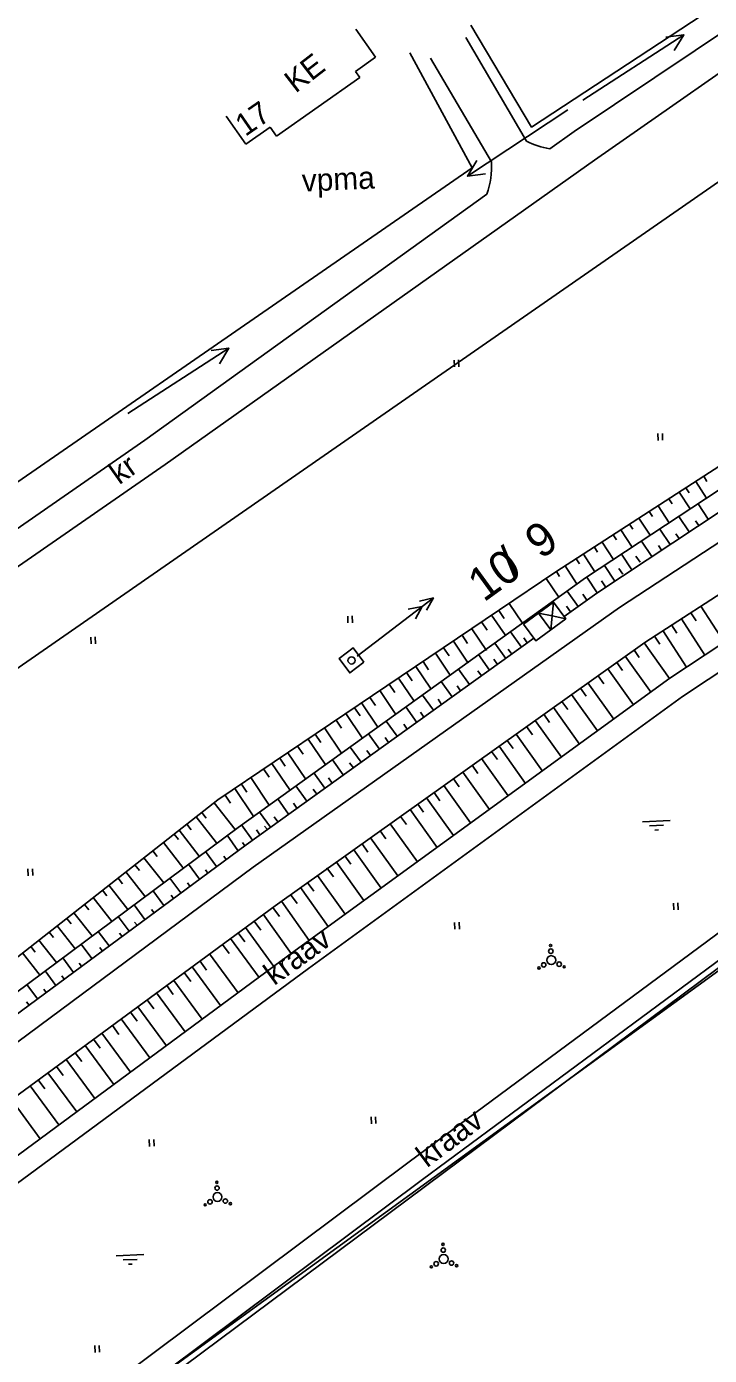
# Model space of a CAD drawing. Extents: x 642737 to 644437, y 6457038 to 6458257.
# Drawn here: x 643431.2 to 643492.5, y 6457549.6 to 6457669 of the extents above; entities that cross this region are included whole.
import ezdxf

# ---------------------------------------------------------------- set-up
doc = ezdxf.new("R2010")
doc.units = 0
for name, color, linetype in [('KRUNDIPIIR', 7, 'Continuous'), ('Level 1', 7, 'Continuous'), ('Level 10', 7, 'Continuous'), ('Level 12', 7, 'Continuous'), ('Level 26', 7, 'Continuous'), ('Level 28', 7, 'Continuous'), ('Level 3', 7, 'Continuous'), ('Level 30', 7, 'Continuous'), ('Level 34', 7, 'Continuous'), ('Level 37', 7, 'Continuous'), ('Level 40', 7, 'Continuous'), ('Level 41', 7, 'Continuous'), ('Level 42', 7, 'Continuous'), ('Level 43', 7, 'Continuous'), ('Level 46', 7, 'Continuous'), ('Level 57', 7, 'Continuous'), ('Level 63', 7, 'Continuous'), ('Level 8', 7, 'Continuous')]:
    doc.layers.add(name, color=color, linetype=linetype)

# ---------------------------------------------------------------- blocks, each defined once
blk = doc.blocks.new('VHEIN_')
at = {"layer": 'Level 41'}
for p, q in [((0, 620.11), (0, 0)), ((405.61, 608.83), (405.61, 0))]:
    blk.add_line(p, q, dxfattribs=at)
blk = doc.blocks.new('BV')
at = {"layer": 'Level 10'}
for centre, radius in [((0, 1309.76), 100), ((0, 0), 400), ((0, 800), 200), ((-1134.285, -654.88), 100), ((-692.82, -400), 200), ((692.82, -400), 200), ((1134.285, -654.88), 100)]:
    blk.add_circle(centre, radius, dxfattribs=at)
blk = doc.blocks.new('SOO')
at = {"layer": 'Level 63'}
for p, q in [((-2500, 800), (2500, 800)), ((-1250, 0), (1250, 0)), ((-312.5, -800), (312.5, -800))]:
    blk.add_line(p, q, dxfattribs=at)
blk = doc.blocks.new('WKNOOL')
at = {"layer": 'KRUNDIPIIR'}
for p, q in [((200, 0), (2900, 0)), ((2491.6, 0), (2131.89, -162.23)), ((2491.6, 0), (2137.07, 174.58)), ((2900, 0), (2525.57, -157.05)), ((2900, 0), (2530.75, 164.21))]:
    blk.add_line(p, q, dxfattribs=at)
blk = doc.blocks.new('PBK')
at = {"layer": 'Level 8'}
blk.add_lwpolyline([(-248.81, 249.45), (-248.81, -251.73), (250.54, -251.73), (250.53, 249.45)], close=True, dxfattribs=at)
blk.add_circle((0, 0), 100, dxfattribs=at)
blk = doc.blocks.new('WMNOOL')
at = {"layer": 'Level 34'}
blk.add_line((199.99, 0), (2900, 0), dxfattribs=at)
blk.add_lwpolyline([(2535.93, 176.13), (2900, 0), (2530.75, -176.23)], dxfattribs=at)

msp = doc.modelspace()

# ---------------------------------------------------------------- linework, layer by layer
at = {"layer": 'Level 1'}
for p, q in [((643460.75, 6457668.74), (643462.52, 6457666.22)), ((643462.52, 6457666.22), (643460.73, 6457664.95)), ((643453.64, 6457659.14), (643461.11, 6457664.41)), ((643460.73, 6457664.95), (643461.11, 6457664.41)), ((643449.11, 6457660.92), (643450.88, 6457658.41)), ((643450.88, 6457658.41), (643453.07, 6457659.95)), ((643453.07, 6457659.95), (643453.64, 6457659.14))]:
    msp.add_line(p, q, dxfattribs=at)
at = {"layer": 'Level 28'}
for points in [[(643471.07, 6457669.1), (643476.53, 6457659.94), (643518.59, 6457687.59), (643510.37, 6457704.73)], [(643465.61, 6457666.6), (643471.2, 6457656.29), (643414.87, 6457617.37), (643410.99, 6457618.37), (643395.46, 6457647.2)]]:
    msp.add_lwpolyline(points, dxfattribs=at)
at = {"layer": 'Level 3'}
for points in [[(643478.39, 6457616.03), (643478.5, 6457617.27), (643477.16, 6457616.28)], [(643478.39, 6457616.03), (643477.16, 6457616.28), (643478.27, 6457614.79)], [(643478.39, 6457616.03), (643479.61, 6457615.78), (643478.5, 6457617.27)], [(643478.39, 6457616.03), (643478.27, 6457614.79), (643479.61, 6457615.78)]]:
    msp.add_lwpolyline(points, close=True, dxfattribs=at)
at = {"layer": 'Level 30'}
for p, q in [((643470.62, 6457668), (643476.08, 6457658.68)), ((643467.47, 6457666.15), (643472.94, 6457656.83))]:
    msp.add_line(p, q, dxfattribs=at)
for points in [[(643708.35, 6457776.43), (643692.32, 6457769.16), (643650.63, 6457749.88), (643637.9, 6457743.51), (643609.48, 6457730.22), (643596.2, 6457724.36), (643572.07, 6457712.44), (643557.06, 6457704.34), (643527.14, 6457686.4), (643500.11, 6457669.49), (643482.18, 6457656.96), (643443.63, 6457629.62), (643419.21, 6457612.71), (643415.24, 6457612.07), (643411.91, 6457612.64), (643409.47, 6457613.99), (643402.39, 6457621.44), (643402.39, 6457621.44)], [(643478.18, 6457657.99), (643480.36, 6457659.56), (643498.48, 6457671.72), (643520.63, 6457685.76)], [(643404.55, 6457623.12), (643411.23, 6457616.94), (643413.28, 6457616.17), (643416.67, 6457616.25), (643418.9, 6457616.66), (643421.89, 6457618.01), (643441.8, 6457631.82), (643472.52, 6457653.92)]]:
    msp.add_lwpolyline(points, dxfattribs=at)
for centre, radius, start, end in [((643478.95, 6457663.91), 5.96, 241.2346, 262.5578), ((643465.49, 6457656.43), 7.46, 340.3717, 3.1445)]:
    msp.add_arc(centre, radius, start, end, dxfattribs=at)
at = {"layer": 'Level 37'}
msp.add_lwpolyline([(643557.62, 6457662.94), (643526.99, 6457644.67), (643484.44, 6457616.78), (643451.55, 6457593.46), (643401.58, 6457556.39), (643356.66, 6457522.84), (643316.16, 6457492.56), (643269.99, 6457457.89), (643238.14, 6457433.93), (643183.98, 6457393.34), (643143.1, 6457362.68), (643103.55, 6457333.06), (643062.54, 6457302.19)], dxfattribs=at)
at = {"layer": 'Level 40'}
msp.add_lwpolyline([(643718.9, 6457715.64), (643545.45, 6457622.04), (643435.33, 6457542.04), (643267.04, 6457415.69), (643098.49, 6457289.43), (642870.57, 6457118.58), (642788.49, 6457048.45), (642747.22, 6457092), (642819.04, 6457154.53), (642950.83, 6457254.92), (643086.02, 6457356.41), (643193.54, 6457436.99), (643266.1, 6457488.77), (643410.74, 6457597.72), (643563.85, 6457704.03)], dxfattribs=at)
at = {"layer": 'Level 41'}
msp.add_lwpolyline([(643042.14, 6457250.39), (643125.1, 6457310.64), (643151.91, 6457335.49), (643202.64, 6457370.46), (643252.58, 6457411.17), (643281.81, 6457438.49), (643298.79, 6457456.74), (643303.45, 6457458.45), (643308.63, 6457458.25), (643320.97, 6457456.87), (643324.76, 6457458.76), (643504.11, 6457592.46), (643506.65, 6457592.21), (643510.47, 6457588.22), (643515.01, 6457579.76)], dxfattribs=at)
at = {"layer": 'Level 42'}
for p, q in [((643491.27, 6457628.1), (643492.24, 6457626.6)), ((643492.28, 6457628.12), (643491.99, 6457628.57)), ((643489.8, 6457627.15), (643490.77, 6457625.65)), ((643490.67, 6457627.08), (643490.38, 6457627.53)), ((643487.91, 6457625.93), (643488.9, 6457624.4)), ((643489.16, 6457626.09), (643488.86, 6457626.55)), ((643492.4, 6457624.72), (643491.48, 6457626.1)), ((643486.18, 6457624.81), (643487.17, 6457623.28)), ((643487.39, 6457624.95), (643487.1, 6457625.41)), ((643490.67, 6457623.57), (643489.75, 6457624.96)), ((643491.26, 6457624.58), (643491.55, 6457624.15)), ((643484.16, 6457622.86), (643483.86, 6457623.31)), ((643484.55, 6457623.76), (643485.56, 6457622.2)), ((643485.62, 6457623.81), (643485.33, 6457624.26)), ((643488.97, 6457622.44), (643488.05, 6457623.83)), ((643489.5, 6457623.41), (643489.79, 6457622.99)), ((643482.46, 6457621.76), (643482.17, 6457622.21)), ((643482.87, 6457622.67), (643483.88, 6457621.11)), ((643487.34, 6457621.36), (643486.41, 6457622.76)), ((643487.92, 6457622.37), (643488.21, 6457621.94)), ((643480.83, 6457620.71), (643480.54, 6457621.16)), ((643481.19, 6457621.58), (643482.22, 6457620)), ((643485.53, 6457620.17), (643484.61, 6457621.57)), ((643485.9, 6457621.39), (643486.27, 6457620.87)), ((643479.05, 6457619.56), (643478.76, 6457620.01)), ((643479.55, 6457620.52), (643480.58, 6457618.93)), ((643484, 6457619.15), (643483.07, 6457620.56)), ((643484.36, 6457620.29), (643484.73, 6457619.77)), ((643477.85, 6457619.4), (643478.98, 6457617.72)), ((643482.43, 6457618.11), (643481.5, 6457619.52)), ((643482.8, 6457619.17), (643483.18, 6457618.65)), ((643480.71, 6457616.88), (643479.73, 6457618.25)), ((643481.14, 6457617.97), (643481.51, 6457617.46)), ((643474.08, 6457615.79), (643473.58, 6457616.52)), ((643474.53, 6457617.16), (643475.73, 6457615.38)), ((643479.67, 6457616.92), (643480.04, 6457616.4)), ((643491.3, 6457615.59), (643490.83, 6457616.32)), ((643491.73, 6457616.9), (643493.82, 6457613.68)), ((643472.55, 6457614.75), (643472.05, 6457615.49)), ((643472.95, 6457616.09), (643474.15, 6457614.32)), ((643476.55, 6457615.83), (643476.48, 6457615.92)), ((643489.59, 6457614.48), (643489.11, 6457615.22)), ((643489.99, 6457615.78), (643492.1, 6457612.51)), ((643469.51, 6457613.77), (643470.84, 6457611.8)), ((643470.78, 6457613.56), (643470.29, 6457614.29)), ((643471.16, 6457614.88), (643472.49, 6457612.91)), ((643475.63, 6457613.23), (643474.65, 6457614.6)), ((643475.83, 6457614.06), (643476.15, 6457613.61)), ((643488.05, 6457613.49), (643487.58, 6457614.22)), ((643488.33, 6457614.71), (643490.45, 6457611.44)), ((643467.9, 6457612.69), (643469.23, 6457610.71)), ((643469.12, 6457612.44), (643468.62, 6457613.17)), ((643472.77, 6457611.17), (643471.78, 6457612.55)), ((643474.21, 6457612.21), (643473.23, 6457613.59)), ((643474.43, 6457613.05), (643474.75, 6457612.6)), ((643486.2, 6457612.29), (643485.72, 6457613.02)), ((643486.63, 6457613.61), (643488.92, 6457610.4)), ((643466.14, 6457611.5), (643467.47, 6457609.53)), ((643467.28, 6457611.2), (643466.79, 6457611.94)), ((643473.15, 6457612.13), (643473.47, 6457611.68)), ((643484.71, 6457611.13), (643484.19, 6457611.86)), ((643484.95, 6457612.41), (643487.27, 6457609.16)), ((643464.59, 6457610.45), (643465.98, 6457608.38)), ((643465.8, 6457610.2), (643465.31, 6457610.94)), ((643470.97, 6457609.88), (643469.98, 6457611.25)), ((643471.71, 6457611.1), (643472.03, 6457610.65)), ((643483.02, 6457609.93), (643482.5, 6457610.66)), ((643483.38, 6457611.29), (643485.69, 6457608.04)), ((643462.91, 6457609.32), (643464.3, 6457607.25)), ((643464.26, 6457609.16), (643463.76, 6457609.89)), ((643469.41, 6457608.76), (643468.42, 6457610.14)), ((643469.84, 6457609.76), (643470.16, 6457609.3)), ((643480.12, 6457608.96), (643482.45, 6457605.7)), ((643481.45, 6457608.81), (643480.93, 6457609.54)), ((643481.59, 6457610.01), (643483.92, 6457606.74)), ((643461.13, 6457607.05), (643460.63, 6457607.78)), ((643461.27, 6457608.21), (643462.73, 6457606.05)), ((643462.51, 6457607.98), (643462.02, 6457608.71)), ((643466.22, 6457606.47), (643465.23, 6457607.85)), ((643467.72, 6457607.55), (643466.73, 6457608.92)), ((643468.14, 6457608.54), (643468.46, 6457608.08)), ((643478.49, 6457607.8), (643480.85, 6457604.5)), ((643479.78, 6457607.62), (643479.26, 6457608.35)), ((643459.48, 6457605.94), (643458.98, 6457606.67)), ((643459.86, 6457607.26), (643461.32, 6457605.09)), ((643464.47, 6457605.22), (643463.48, 6457606.59)), ((643466.55, 6457607.39), (643466.87, 6457606.94)), ((643476.86, 6457606.64), (643479.22, 6457603.33)), ((643478.15, 6457606.46), (643477.63, 6457607.19)), ((643457.6, 6457604.67), (643457.1, 6457605.4)), ((643457.95, 6457605.97), (643459.48, 6457603.71)), ((643462.87, 6457604.07), (643461.88, 6457605.44)), ((643465.05, 6457606.32), (643465.37, 6457605.86)), ((643475.15, 6457605.42), (643477.52, 6457602.09)), ((643476.61, 6457605.36), (643476.09, 6457606.09)), ((643456.02, 6457603.61), (643455.53, 6457604.34)), ((643456.46, 6457604.97), (643457.99, 6457602.71)), ((643461.22, 6457602.88), (643460.24, 6457604.25)), ((643463.38, 6457605.12), (643463.7, 6457604.67)), ((643473.61, 6457604.32), (643475.98, 6457600.99)), ((643474.87, 6457604.12), (643474.35, 6457604.85)), ((643454.42, 6457602.52), (643453.92, 6457603.26)), ((643454.64, 6457603.74), (643456.23, 6457601.38)), ((643459.63, 6457601.74), (643458.65, 6457603.11)), ((643461.75, 6457603.95), (643462.07, 6457603.49)), ((643472.05, 6457603.21), (643474.42, 6457599.88)), ((643473.47, 6457603.12), (643472.95, 6457603.85)), ((643452.97, 6457601.54), (643452.47, 6457602.28)), ((643453.22, 6457602.78), (643454.82, 6457600.42)), ((643457.97, 6457600.55), (643456.99, 6457601.92)), ((643460.2, 6457602.84), (643460.53, 6457602.39)), ((643470.35, 6457602), (643472.75, 6457598.63)), ((643471.72, 6457601.88), (643471.2, 6457602.61)), ((643450.97, 6457600.2), (643450.48, 6457600.93)), ((643451.32, 6457601.5), (643452.98, 6457599.04)), ((643456.36, 6457599.39), (643455.38, 6457600.77)), ((643458.31, 6457601.48), (643458.63, 6457601.02)), ((643468.66, 6457600.79), (643471.06, 6457597.43)), ((643470.03, 6457600.67), (643469.51, 6457601.4)), ((643449.51, 6457599.21), (643449.01, 6457599.94)), ((643449.88, 6457600.53), (643451.54, 6457598.07)), ((643454.72, 6457598.22), (643453.74, 6457599.59)), ((643456.92, 6457600.48), (643457.24, 6457600.03)), ((643467.09, 6457599.68), (643469.51, 6457596.29)), ((643468.3, 6457599.43), (643467.78, 6457600.17)), ((643447.31, 6457597.87), (643446.92, 6457598.37)), ((643448.03, 6457599.24), (643449.91, 6457596.83)), ((643453.08, 6457597.04), (643452.1, 6457598.41)), ((643455.15, 6457599.2), (643455.47, 6457598.75)), ((643465.63, 6457598.64), (643468.05, 6457595.24)), ((643466.84, 6457598.39), (643466.32, 6457599.12)), ((643445.97, 6457596.82), (643445.57, 6457597.32)), ((643446.41, 6457597.97), (643448.24, 6457595.65)), ((643451.47, 6457595.88), (643450.49, 6457597.25)), ((643452.56, 6457597.15), (643452.78, 6457596.86)), ((643453.43, 6457597.97), (643453.76, 6457597.52)), ((643463.84, 6457597.36), (643466.28, 6457593.93)), ((643465.29, 6457597.29), (643464.77, 6457598.02)), ((643444.83, 6457595.93), (643444.44, 6457596.43)), ((643444.88, 6457596.77), (643446.7, 6457594.44)), ((643450.17, 6457594.95), (643449.19, 6457596.32)), ((643451.82, 6457596.82), (643452.14, 6457596.36)), ((643462.08, 6457596.1), (643464.52, 6457592.68)), ((643463.46, 6457595.99), (643462.94, 6457596.72)), ((643442.91, 6457594.42), (643442.52, 6457594.92)), ((643443.47, 6457595.67), (643445.23, 6457593.42)), ((643448.25, 6457593.51), (643447.26, 6457594.86)), ((643450.57, 6457595.68), (643450.79, 6457595.39)), ((643460.58, 6457595.03), (643463.04, 6457591.58)), ((643461.83, 6457594.82), (643461.31, 6457595.55)), ((643441.32, 6457593.17), (643440.92, 6457593.67)), ((643441.73, 6457594.3), (643443.5, 6457592.05)), ((643446.71, 6457592.38), (643445.72, 6457593.72)), ((643448.9, 6457594.45), (643449.12, 6457594.15)), ((643459.02, 6457593.92), (643461.48, 6457590.47)), ((643460.31, 6457593.74), (643459.78, 6457594.47)), ((643439.79, 6457591.97), (643439.4, 6457592.47)), ((643440.11, 6457593.03), (643441.81, 6457590.86)), ((643445.04, 6457591.14), (643444.05, 6457592.47)), ((643447.25, 6457593.23), (643447.47, 6457592.93)), ((643457.32, 6457592.71), (643459.81, 6457589.23)), ((643458.74, 6457592.6), (643458.15, 6457593.41)), ((643438.4, 6457590.89), (643438.01, 6457591.38)), ((643438.58, 6457591.83), (643440.29, 6457589.67)), ((643443.52, 6457590.02), (643442.53, 6457591.35)), ((643445.65, 6457592.05), (643445.86, 6457591.75)), ((643455.8, 6457591.63), (643458.28, 6457588.14)), ((643456.97, 6457591.3), (643456.38, 6457592.1)), ((643436.79, 6457589.62), (643436.4, 6457590.12)), ((643437.18, 6457590.73), (643438.88, 6457588.56)), ((643441.82, 6457588.76), (643440.84, 6457590.08)), ((643444.16, 6457590.95), (643444.38, 6457590.65)), ((643454.07, 6457590.39), (643456.57, 6457586.88)), ((643455.49, 6457590.21), (643454.9, 6457591.01)), ((643435.18, 6457588.36), (643434.79, 6457588.86)), ((643435.44, 6457589.36), (643437.08, 6457587.28)), ((643440.39, 6457587.7), (643439.41, 6457589.02)), ((643442.42, 6457589.66), (643442.64, 6457589.37)), ((643452.43, 6457589.23), (643454.94, 6457585.71)), ((643453.89, 6457589.03), (643453.3, 6457589.83)), ((643433.61, 6457587.13), (643433.22, 6457587.62)), ((643433.94, 6457588.19), (643435.58, 6457586.1)), ((643438.6, 6457586.38), (643437.63, 6457587.69)), ((643439.54, 6457587.54), (643439.76, 6457587.24)), ((643440.89, 6457588.53), (643441.11, 6457588.24)), ((643450.78, 6457586.74), (643450.18, 6457587.55)), ((643450.84, 6457588.03), (643453.4, 6457584.54)), ((643452.21, 6457587.8), (643451.62, 6457588.6)), ((643431.97, 6457585.83), (643431.57, 6457586.33)), ((643432.29, 6457586.9), (643433.87, 6457584.89)), ((643437.05, 6457585.24), (643436.08, 6457586.55)), ((643449.37, 6457585.7), (643448.77, 6457586.51)), ((643449.5, 6457587.04), (643452.06, 6457583.56)), ((643430.83, 6457585.75), (643432.4, 6457583.74)), ((643435.39, 6457584.01), (643434.43, 6457585.3)), ((643437.77, 6457586.23), (643437.99, 6457585.93)), ((643447.62, 6457585.66), (643450.18, 6457582.17)), ((643433.81, 6457582.84), (643432.85, 6457584.14)), ((643435.91, 6457584.85), (643436.13, 6457584.56)), ((643445.94, 6457583.19), (643445.35, 6457583.99)), ((643446.05, 6457584.51), (643448.61, 6457581.02)), ((643447.35, 6457584.22), (643446.76, 6457585.03)), ((643432.17, 6457581.63), (643431.22, 6457582.92)), ((643434.35, 6457583.7), (643434.57, 6457583.4)), ((643444.36, 6457582.03), (643443.77, 6457582.83)), ((643444.4, 6457583.29), (643446.97, 6457579.79)), ((643432.73, 6457582.5), (643432.95, 6457582.21)), ((643442.62, 6457580.74), (643442.02, 6457581.55)), ((643442.86, 6457582.16), (643445.43, 6457578.67)), ((643431.19, 6457581.37), (643431.41, 6457581.07)), ((643441.11, 6457579.63), (643440.52, 6457580.44)), ((643441.17, 6457580.92), (643443.74, 6457577.42)), ((643439.48, 6457578.43), (643438.89, 6457579.24)), ((643439.68, 6457579.82), (643442.25, 6457576.32)), ((643437.8, 6457577.2), (643437.21, 6457578.01)), ((643437.95, 6457578.55), (643440.53, 6457575.05)), ((643436.15, 6457575.99), (643435.56, 6457576.79)), ((643436.44, 6457577.44), (643439.02, 6457573.94)), ((643434.46, 6457574.74), (643433.87, 6457575.55)), ((643434.73, 6457576.18), (643437.31, 6457572.67)), ((643432.84, 6457573.55), (643432.24, 6457574.35)), ((643433.1, 6457574.98), (643435.69, 6457571.47)), ((643431.51, 6457573.81), (643434.09, 6457570.3)), ((643429.83, 6457572.58), (643432.41, 6457569.06))]:
    msp.add_line(p, q, dxfattribs=at)
for points in [[(643561.99, 6457668.14), (643531.35, 6457651.69), (643525.36, 6457646.55), (643482.38, 6457618.08), (643479.46, 6457615.98)], [(643561.63, 6457659.51), (643537.07, 6457646.23), (643486.7, 6457613.65), (643453.52, 6457590), (643403.84, 6457553.46), (643359.04, 6457519.74), (643318.32, 6457489.48), (643272.21, 6457455.04)], [(643527.61, 6457652.74), (643524.43, 6457649.54), (643478.71, 6457619.98), (643448.37, 6457599.51), (643405.02, 6457565.5), (643402.96, 6457565.51), (643397.41, 6457566.67), (643391.64, 6457566.79), (643384.74, 6457566.49), (643379.95, 6457564.99), (643366.88, 6457553.79), (643356.49, 6457550.35)], [(643527.7, 6457652.76), (643524.47, 6457647.85), (643481.37, 6457619.44), (643450.18, 6457597.03), (643405.14, 6457563.5), (643403.6, 6457563.53), (643396.76, 6457564.76), (643390.64, 6457564.32), (643385.07, 6457563.91), (643380.99, 6457562.29), (643368.12, 6457551.38), (643356.73, 6457550.56)], [(643476.75, 6457614.04), (643450.9, 6457595.47), (643400.45, 6457558.19), (643398.54, 6457556.77)]]:
    msp.add_lwpolyline(points, dxfattribs=at)
at = {"layer": 'Level 43'}
for p, q in [((643488.96, 6457610.43), (643542.61, 6457646.01)), ((643455.32, 6457585.97), (643488.96, 6457610.43)), ((643406.43, 6457549.89), (643455.32, 6457585.97))]:
    msp.add_line(p, q, dxfattribs=at)
for points in [[(643295.98, 6457463.69), (643322.07, 6457484.66), (643365.11, 6457516.09), (643407.63, 6457548.29), (643456.5, 6457584.35), (643490.1, 6457608.79), (643543.72, 6457644.34)], [(643556.9, 6457622.15), (643541, 6457620.71), (643502.73, 6457594.52), (643465.54, 6457567), (643419.48, 6457532.56), (643320.72, 6457459.38)], [(643557.08, 6457620.15), (643541.7, 6457618.77), (643503.89, 6457592.89), (643466.73, 6457565.4), (643420.68, 6457530.96), (643321.22, 6457457.26)]]:
    msp.add_lwpolyline(points, dxfattribs=at)
at = {"layer": 'Level 46'}
msp.add_line((643477.16, 6457616.28), (643478.27, 6457614.79), dxfattribs=at)
for points in [[(643475.82, 6457615.29), (643478.5, 6457617.27), (643479.61, 6457615.78), (643476.93, 6457613.79)], [(643475.82, 6457615.29), (643477.16, 6457616.28), (643478.27, 6457614.79), (643476.93, 6457613.79)]]:
    msp.add_lwpolyline(points, close=True, dxfattribs=at)

# ---------------------------------------------------------------- block references
at = {"layer": 'Level 12', "xscale": 0.003999596241264416}
for p, yscale, rotation in [((643480.47, 6457661.92), 0.003999596241264416, 32.90055065578552), ((643480.47, 6457661.92), 0.003999596241264417, -146.66669924740103), ((643439.62, 6457633.77), 0.003999596241264416, 32.90055065578552)]:
    msp.add_blockref('WMNOOL', p, dxfattribs=dict(at, yscale=yscale, rotation=rotation))
at = {"layer": 'Level 26'}
for name, xscale, yscale, rotation in [('WKNOOL', 0.0031996769930115335, 0.003199676993011533, 37.396875542495266), ('PBK', 0.0031996769930115326, 0.0031996769930115335, -142.95652892645435)]:
    msp.add_blockref(name, (643460.37, 6457612.03), dxfattribs=dict(at, xscale=xscale, yscale=yscale, rotation=rotation))
at = {"layer": 'Level 41', "rotation": 2.564003677821061}
for name, p, xscale, yscale in [('VHEIN_', (643469.6, 6457638.4), 0.0009998990603161042, 0.0009998990603161044), ('VHEIN_', (643487.9, 6457631.79), 0.0009998990603161042, 0.0009998990603161044), ('VHEIN_', (643460.05, 6457615.4), 0.0009998990603161042, 0.0009998990603161044), ('VHEIN_', (643436.98, 6457613.51), 0.0009998990603161042, 0.0009998990603161044), ('SOO', (643487.75, 6457597.2), 0.0004999495301580521, 0.0004999495301580522), ('VHEIN_', (643431.34, 6457592.69), 0.0009998990603161042, 0.0009998990603161044), ('VHEIN_', (643489.3, 6457589.62), 0.0009998990603161042, 0.0009998990603161044), ('VHEIN_', (643469.65, 6457587.88), 0.0009998990603161042, 0.0009998990603161044), ('BV', (643478.3, 6457585.11), 0.0009998990603161042, 0.0009998990603161044), ('VHEIN_', (643462.15, 6457570.41), 0.0009998990603161042, 0.0009998990603161044), ('VHEIN_', (643442.23, 6457568.37), 0.0009998990603161042, 0.0009998990603161044), ('BV', (643448.33, 6457563.83), 0.0009998990603161042, 0.0009998990603161044), ('BV', (643468.64, 6457558.26), 0.0009998990603161042, 0.0009998990603161044), ('SOO', (643440.49, 6457558.2), 0.0004999495301580521, 0.0004999495301580522), ('VHEIN_', (643437.34, 6457549.87), 0.0009998990603161042, 0.0009998990603161044)]:
    msp.add_blockref(name, p, dxfattribs=dict(at, xscale=xscale, yscale=yscale))

# ---------------------------------------------------------------- texts
at = {"layer": 'Level 46'}
for s, p in [('9', (643477.37, 6457621.05)), ('/', (643474.97, 6457619.3)), ('10', (643472.24, 6457617.21))]:
    msp.add_text(s, height=3, rotation=35.9985, dxfattribs=at).set_placement(p)
at = {"layer": 'Level 57'}
for s, rotation, p in [('KE', 37.6808, (643455.34, 6457662.94)), ('17', 34.6314, (643450.83, 6457659.05)), ('vpma', 2.564, (643455.95, 6457654.14)), ('kr', 35.2843, (643439.5, 6457627.76)), ('kraav', 35.9267, (643453.42, 6457582.77)), ('kraav', 36.8522, (643467.14, 6457566.41))]:
    msp.add_text(s, height=2, rotation=rotation, dxfattribs=at).set_placement(p)

doc.saveas('drawing.dxf')
